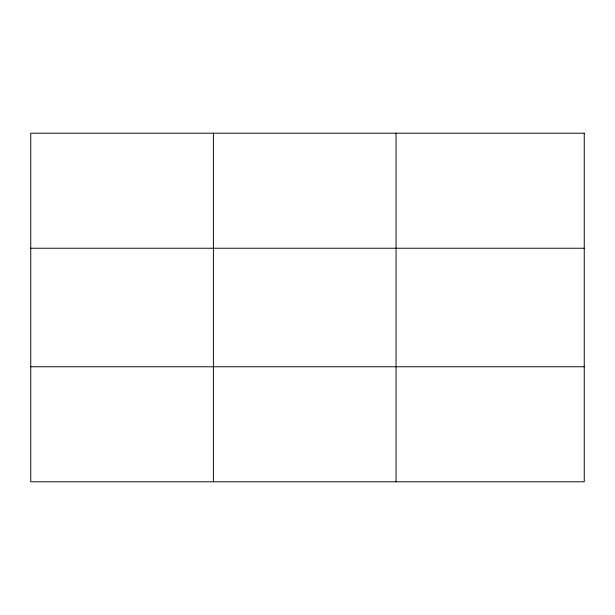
<?xml version="1.0" encoding="UTF-8"?>
<svg xmlns="http://www.w3.org/2000/svg" width="615" height="615" viewBox="0 0 615 615"><rect width="100%" height="100%" fill="white"/><g stroke="black" fill="none" stroke-linecap="round" stroke-linejoin="round"><path stroke-width="0.92" d="M213.405 133.201L213.405 481.799M396.06 133.201L396.06 481.799M30.75 248.237L584.25 248.237M30.75 366.763L584.25 366.763M584.25 133.201L584.25 481.799L30.75 481.799L30.75 133.201L584.25 133.201"/></g></svg>
